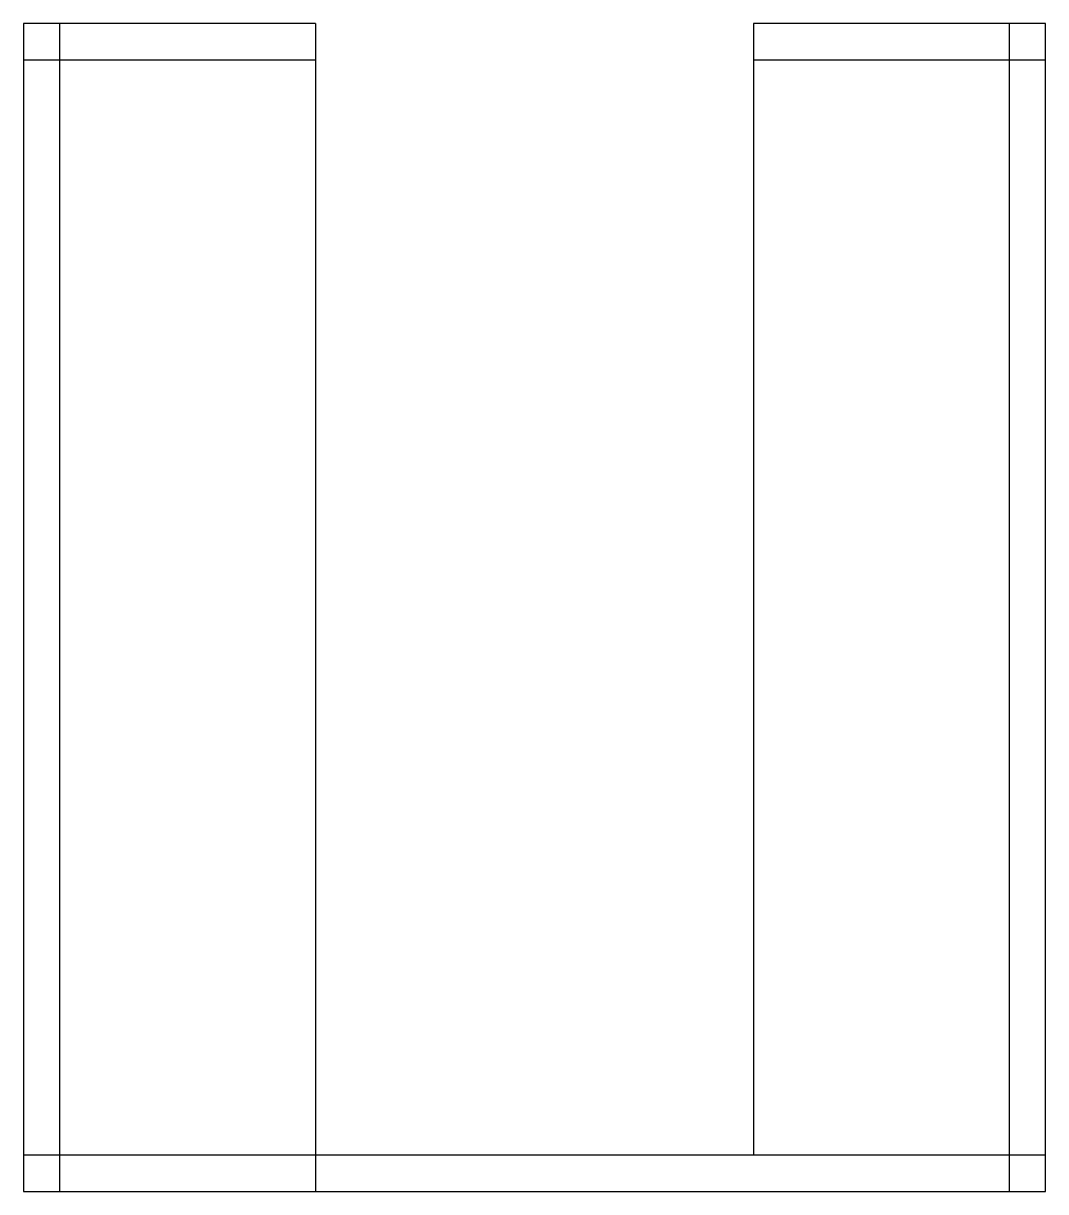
# Model space of a CAD drawing. Header units: inches. Extents: x 0 to 28, y 0 to 32.
import ezdxf

# ---------------------------------------------------------------- set-up
doc = ezdxf.new("R2010")
doc.units = ezdxf.units.IN
doc.header["$MEASUREMENT"] = 0
doc.layers.add('OBJECT', color=1, linetype='Continuous', lineweight=30)

msp = doc.modelspace()

# ---------------------------------------------------------------- linework, layer by layer
at = {"layer": 'OBJECT'}
for p, q in [((0, 32), (0, 0)), ((0, 32), (0, 31)), ((8, 32), (0, 32)), ((1, 0), (1, 32)), ((8, 32), (8, 0)), ((28, 32), (20, 32)), ((20, 32), (20, 1)), ((28, 32), (27, 32)), ((27, 32), (27, 0)), ((28, 0), (28, 32)), ((0, 31), (8, 31)), ((20, 31), (28, 31)), ((28, 1), (0, 1)), ((28, 0), (28, 1)), ((0, 0), (28, 0)), ((0, 0), (1, 0))]:
    msp.add_line(p, q, dxfattribs=at)

doc.saveas('drawing.dxf')
